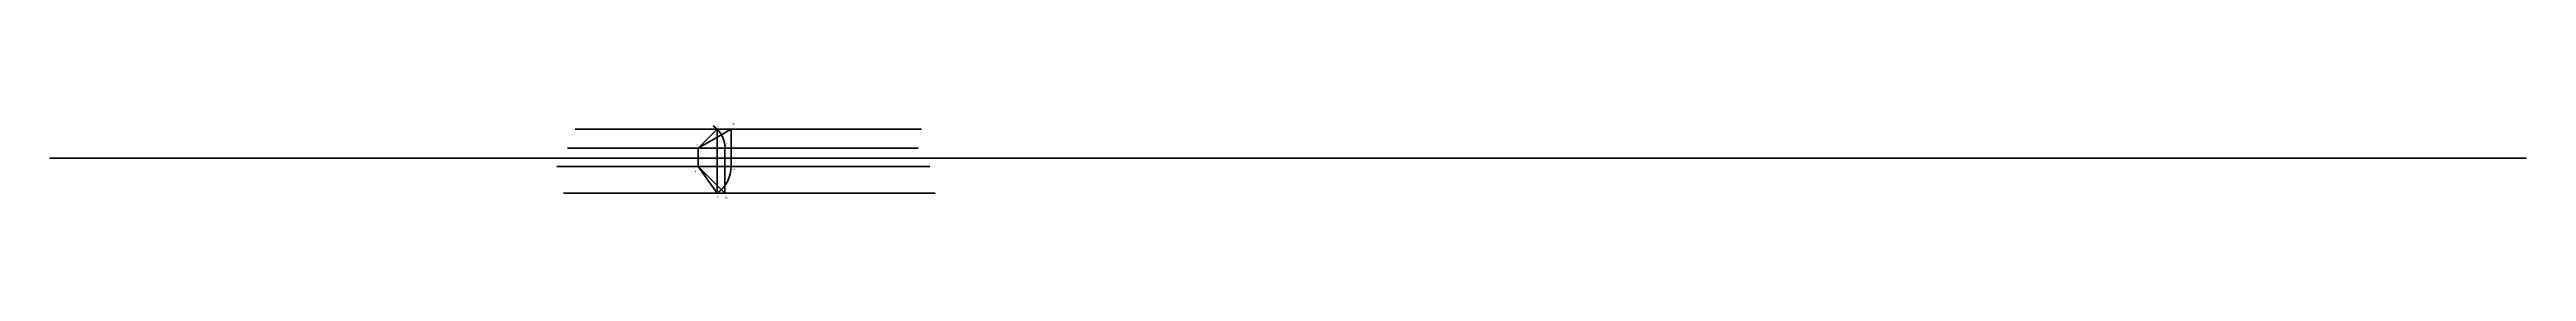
# Model space of a CAD drawing. Header units: millimetres. Extents: x 1502 to 5107, y 1208 to 1318.
import ezdxf

# ---------------------------------------------------------------- set-up
doc = ezdxf.new("R2010")
doc.units = ezdxf.units.MM
doc.layers.get('0').update_dxf_attribs({"lineweight": 100})
doc.styles.get("Standard").update_dxf_attribs({"font": 'arial.ttf'})

msp = doc.modelspace()

# ---------------------------------------------------------------- linework, layer by layer
for p, q in [((2445.9, 1281), (2493.5, 1308.5)), ((2493.5, 1308.5), (2493.5, 1254)), ((1501.6, 1266), (5106.7, 1266)), ((1501.6, 1266), (2445.9, 1266)), ((2445.9, 1266), (2445.9, 1281)), ((2445.9, 1266), (2445.9, 1254)), ((2484.7, 1215.1), (2484.7, 1281)), ((2445.9, 1254), (2484.7, 1215.1))]:
    msp.add_line(p, q)
at = {"lineweight": 40}
for p, q in [((2445.9, 1281), (2473.4, 1308.5)), ((2445.9, 1281), (2473.4, 1308.5)), ((2473.4, 1215.1), (2473.4, 1308.5)), ((2445.9, 1254), (2473.4, 1215.1))]:
    msp.add_line(p, q, dxfattribs=at)
for points in [[(2493.5, 1308.5), (2770.2, 1308.5), (2266.5, 1308.5)], [(2445.9, 1281), (2765.5, 1281), (2255.3, 1281)], [(2445.9, 1254), (2782.8, 1254), (2240, 1254)], [(2484.7, 1215.1), (2790.2, 1215.1), (2249.7, 1215.1)]]:
    msp.add_lwpolyline(points)
msp.add_lwpolyline([(2398.2, 1254), (2493.5, 1254)], dxfattribs=at)
msp.add_arc((2445.9, 1281), 38.9, 0, 56.0963)
for start, end in [(34.5171, 35.3464), (305.2482, 0)]:
    msp.add_arc((2445.9, 1254), 47.6, start, end, dxfattribs=at)

# ---------------------------------------------------------------- texts
at = {"lineweight": 40, "char_height": 2.5, "attachment_point": 1}
for s, insert in [("b'", (2473.1, 1313.1)), ('b', (2473.4, 1211))]:
    msp.add_mtext(s, dxfattribs=dict(at, insert=insert))
at = {"char_height": 2.5, "width": 10.2, "attachment_point": 1}
for s, insert in [("b1'", (2495.1, 1317.8)), ("b2'", (2483.8, 1287.7)), ('b1', (2495, 1251.3)), ('b2', (2484.7, 1210.2))]:
    msp.add_mtext(s, dxfattribs=dict(at, insert=insert))
at = {"char_height": 2.5, "attachment_point": 1}
for s, insert in [("a'", (2442.6, 1287.5)), ('a', (2440.9, 1248.3))]:
    msp.add_mtext(s, dxfattribs=dict(at, insert=insert))

doc.saveas('drawing.dxf')
